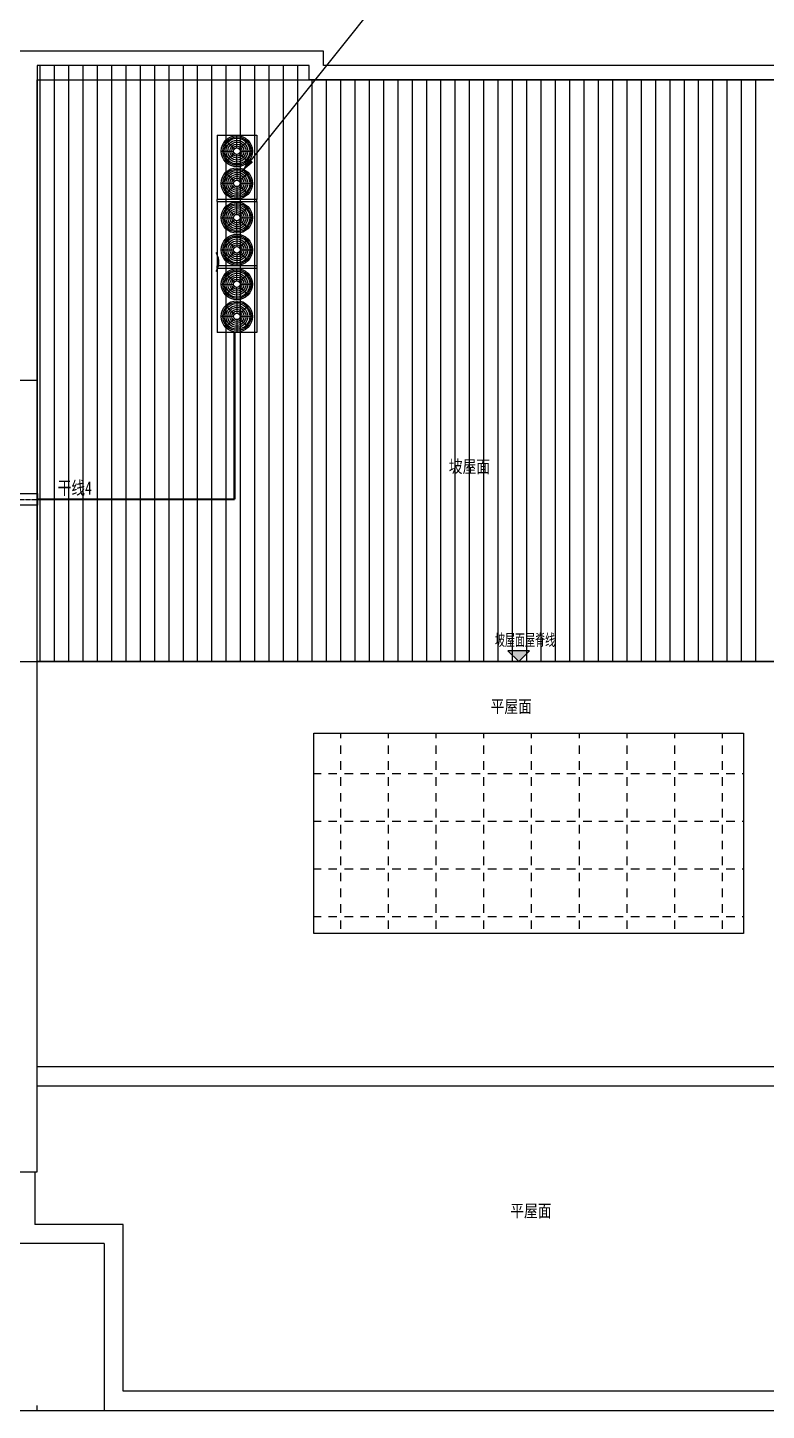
# Model space of a CAD drawing. Extents: x 815029915 to 815825525, y 579155098 to 579748855.
# Drawn here: x 815184278 to 815199760, y 579364210 to 579393201 of the extents above; entities that cross this region are included whole.
import ezdxf

# ---------------------------------------------------------------- set-up
doc = ezdxf.new("R2010")
doc.units = 0
doc.header["$LTSCALE"] = 100
doc.header["$MEASUREMENT"] = 0
doc.linetypes.add('DOTE', pattern=[2.42, 2, -0.2, 0.02, -0.2])
for name, color, linetype in [('ABDE_SYS', 3, 'Continuous'), ('DIM_ELEV', 3, 'Continuous'), ('H-空调-VRV-标注', 3, 'Continuous'), ('H-空调-VRV-设备', 7, 'Continuous'), ('PUB_TEXT', 7, 'Continuous'), ('电-强电平面-线缆', 3, 'Continuous'), ('电-桥架', 4, 'Continuous')]:
    doc.layers.add(name, color=color, linetype=linetype)
doc.styles.add('-宋体', font='', dxfattribs={"width": 0.8})
doc.styles.add('_TCH_DIM', font='SIMPLEX', dxfattribs={"bigfont": 'GBCBIG'})
doc.styles.add('宋体-TK', font='', dxfattribs={"width": 0.8})
doc.styles.get('-宋体').set_extended_font_data('SimSun')
doc.styles.get('宋体-TK').set_extended_font_data('SimSun')

# ---------------------------------------------------------------- blocks, each defined once
blk = doc.blocks.new('$VRV_美的$00000028')
for p, q in [((-1900, 382), (-660, 382)), ((-1900, -382), (-1900, 382)), ((-1588, 63), (-1590, 301)), ((-971, 63), (-970, 301)), ((-620, 382), (-660, 382)), ((-660, 382), (-660, -382)), ((-620, -382), (-620, 382)), ((-620, 382), (620, 382)), ((-308, 63), (-310, 301)), ((309, 63), (310, 301)), ((620, 382), (660, 382)), ((620, 382), (620, -382)), ((660, -382), (660, 382)), ((660, 382), (1900, 382)), ((971, 63), (970, 301)), ((1588, 63), (1590, 301)), ((1900, 382), (1900, -382)), ((-1652, 0), (-1891, 0)), ((-1796, 220), (-1632, 46)), ((-1384, 220), (-1547, 46)), ((-1288, 0), (-1527, 0)), ((-1271, 0), (-1032, 0)), ((-1176, 220), (-1013, 46)), ((-764, 220), (-927, 46)), ((-907, 0), (-669, 0)), ((-372, 0), (-611, 0)), ((-516, 220), (-352, 46)), ((-104, 220), (-267, 46)), ((-8, 0), (-247, 0)), ((9, 0), (248, 0)), ((104, 220), (267, 46)), ((516, 220), (353, 46)), ((373, 0), (611, 0)), ((907, 0), (669, 0)), ((764, 220), (927, 46)), ((1176, 220), (1013, 46)), ((1271, 0), (1032, 0)), ((1288, 0), (1527, 0)), ((1384, 220), (1547, 46)), ((1796, 220), (1632, 46)), ((1652, 0), (1891, 0)), ((-1632, -46), (-1796, -220)), ((-1587, -301), (-1588, -63)), ((-1547, -46), (-1384, -220)), ((-1013, -46), (-1176, -220)), ((-973, -301), (-972, -63)), ((-927, -46), (-764, -220)), ((-352, -46), (-516, -220)), ((-307, -301), (-308, -63)), ((-267, -46), (-104, -220)), ((267, -46), (104, -220)), ((307, -301), (308, -63)), ((353, -46), (516, -220)), ((927, -46), (764, -220)), ((973, -301), (972, -63)), ((1013, -46), (1176, -220)), ((1547, -46), (1384, -220)), ((1587, -301), (1588, -63)), ((1632, -46), (1796, -220)), ((-1900, -382), (-660, -382)), ((-620, -382), (-660, -382)), ((-620, -382), (620, -382)), ((660, -382), (620, -382)), ((660, -382), (1900, -382))]:
    blk.add_line(p, q)
for centre, radius in [((-1590, 0), 301), ((-1590, 0), 273), ((-1590, 0), 273), ((-970, 0), 301), ((-970, 0), 273), ((-970, 0), 273), ((-310, 0), 301), ((-310, 0), 273), ((-310, 0), 273), ((310, 0), 301), ((310, 0), 273), ((310, 0), 273), ((970, 0), 301), ((970, 0), 273), ((970, 0), 273), ((1590, 0), 301), ((1590, 0), 273), ((1590, 0), 273), ((-1590, 0), 247), ((-1590, 0), 210), ((-1590, 0), 173), ((-1590, 0), 136), ((-1590, 0), 99.3), ((-1590, 0), 62.5), ((-970, 0), 247), ((-970, 0), 210), ((-970, 0), 173), ((-970, 0), 136), ((-970, 0), 99.3), ((-970, 0), 62.5), ((-310, 0), 247), ((-310, 0), 210), ((-310, 0), 173), ((-310, 0), 136), ((-310, 0), 99.3), ((-310, 0), 62.5), ((310, 0), 247), ((310, 0), 210), ((310, 0), 173), ((310, 0), 136), ((310, 0), 99.3), ((310, 0), 62.5), ((970, 0), 247), ((970, 0), 210), ((970, 0), 173), ((970, 0), 136), ((970, 0), 99.3), ((970, 0), 62.5), ((1590, 0), 247), ((1590, 0), 210), ((1590, 0), 173), ((1590, 0), 136), ((1590, 0), 99.3), ((1590, 0), 62.5)]:
    blk.add_circle(centre, radius)

msp = doc.modelspace()

# ---------------------------------------------------------------- hatches: boundary and pattern name
at = {"layer": 'DIM_ELEV'}
msp.add_hatch(color=256, dxfattribs=at).paths.add_polyline_path([(815194570, 579379909.7), (815194795, 579380134.7), (815194345, 579380134.7)])

# ---------------------------------------------------------------- linework, layer by layer
for p, q in [((815190478.2, 579392709.7), (815184078.2, 579392709.8)), ((815190478.2, 579392409.7), (815190478.2, 579392709.7)), ((815190178.2, 579392409.5), (815184478, 579392410.1)), ((815184478, 579392410.1), (815184478.2, 579385809.7)), ((815190178.2, 579392109.7), (815190178.2, 579392409.5)), ((815205778.2, 579392409.7), (815190478.2, 579392409.7)), ((815184478.2, 579385809.7), (815184478.2, 579392109.7)), ((815184478.2, 579392109.7), (815205377.7, 579392109.7)), ((815205378.2, 579392109.7), (815190178.2, 579392109.7)), ((815178478.2, 579385809.7), (815184478.2, 579385809.7)), ((815184478.2, 579385409.7), (815184478.2, 579385809.7)), ((815184478.2, 579385809.7), (815184478.2, 579382459.7)), ((815184478.2, 579379909.7), (815184478.2, 579385409.7)), ((815184478.2, 579369209.7), (815184478.2, 579382459.7)), ((815183928.2, 579379909.7), (815205378.2, 579379909.7)), ((815205357.6, 579379909.7), (815184478.2, 579379909.7)), ((815205378.2, 579371409.7), (815184478.2, 579371409.7)), ((815205778.2, 579371009.7), (815184478.2, 579371009.7)), ((815178078.2, 579369209.7), (815184478.2, 579369209.7)), ((815184428.2, 579369209.7), (815184428.2, 579368109.7)), ((815186278.2, 579368109.7), (815184428.2, 579368109.7)), ((815186278.2, 579364609.7), (815186278.2, 579368109.7)), ((815185878.2, 579367709.7), (815184078.2, 579367709.7)), ((815185878.2, 579367709.7), (815185878.2, 579364209.7)), ((815203578.2, 579364609.7), (815186278.2, 579364609.7)), ((815184078.2, 579364209.7), (815205778.2, 579364209.7))]:
    msp.add_line(p, q)
at = {"color": 252, "linetype": 'Continuous'}
for p, q in [((815184541, 579392109.7), (815184541, 579392410.1)), ((815184841, 579392109.7), (815184841, 579392410.1)), ((815185141, 579392109.7), (815185141, 579392410.1)), ((815185441, 579392109.7), (815185441, 579392410.1)), ((815185741, 579392109.7), (815185741, 579392410.1)), ((815186041, 579392109.7), (815186041, 579392410.1)), ((815186341, 579392109.7), (815186341, 579392410.1)), ((815186641, 579392109.7), (815186641, 579392410.1)), ((815186941, 579392109.7), (815186941, 579392410.1)), ((815187241, 579392109.7), (815187241, 579392410.1)), ((815187541, 579392109.7), (815187541, 579392410.1)), ((815187841, 579392109.7), (815187841, 579392410.1)), ((815188141, 579392109.7), (815188141, 579392410.1)), ((815188441, 579392109.7), (815188441, 579392410.1)), ((815188741, 579392109.7), (815188741, 579392410.1)), ((815189041, 579392109.7), (815189041, 579392410.1)), ((815189341, 579392109.7), (815189341, 579392410.1)), ((815189641, 579392109.7), (815189641, 579392410.1)), ((815189941, 579392109.7), (815189941, 579392410.1)), ((815184541, 579379909.7), (815184541, 579392109.7)), ((815184841, 579379909.7), (815184841, 579392109.7)), ((815185141, 579379909.7), (815185141, 579392109.7)), ((815185441, 579379909.7), (815185441, 579392109.7)), ((815185741, 579379909.7), (815185741, 579392109.7)), ((815186041, 579379909.7), (815186041, 579392109.7)), ((815186341, 579379909.7), (815186341, 579392109.7)), ((815186641, 579379909.7), (815186641, 579392109.7)), ((815186941, 579379909.7), (815186941, 579392109.7)), ((815187241, 579379909.7), (815187241, 579392109.7)), ((815187541, 579379909.7), (815187541, 579392109.7)), ((815187841, 579379909.7), (815187841, 579392109.7)), ((815188141, 579379909.7), (815188141, 579392109.7)), ((815188441, 579379909.7), (815188441, 579392109.7)), ((815188741, 579379909.7), (815188741, 579392109.7)), ((815189041, 579379909.7), (815189041, 579392109.7)), ((815189341, 579379909.7), (815189341, 579392109.7)), ((815189641, 579379909.7), (815189641, 579392109.7)), ((815189941, 579379909.7), (815189941, 579392109.7)), ((815190241, 579379909.7), (815190241, 579392109.7)), ((815190541, 579379909.7), (815190541, 579392109.7)), ((815190841, 579379909.7), (815190841, 579392109.7)), ((815191141, 579379909.7), (815191141, 579392109.7)), ((815191441, 579379909.7), (815191441, 579392109.7)), ((815191741, 579379909.7), (815191741, 579392109.7)), ((815192041, 579379909.7), (815192041, 579392109.7)), ((815192341, 579379909.7), (815192341, 579392109.7)), ((815192641, 579379909.7), (815192641, 579392109.7)), ((815192941, 579379909.7), (815192941, 579392109.7)), ((815193241, 579379909.7), (815193241, 579392109.7)), ((815193541, 579379909.7), (815193541, 579392109.7)), ((815193841, 579379909.7), (815193841, 579392109.7)), ((815194141, 579379909.7), (815194141, 579392109.7)), ((815194441, 579379909.7), (815194441, 579392109.7)), ((815194741, 579379909.7), (815194741, 579392109.7)), ((815195041, 579379909.7), (815195041, 579392109.7)), ((815195341, 579379909.7), (815195341, 579392109.7)), ((815195641, 579379909.7), (815195641, 579392109.7)), ((815195941, 579379909.7), (815195941, 579392109.7)), ((815196241, 579379909.7), (815196241, 579392109.7)), ((815196541, 579379909.7), (815196541, 579392109.7)), ((815196841, 579379909.7), (815196841, 579392109.7)), ((815197141, 579379909.7), (815197141, 579392109.7)), ((815197441, 579379909.7), (815197441, 579392109.7)), ((815197741, 579379909.7), (815197741, 579392109.7)), ((815198041, 579379909.7), (815198041, 579392109.7)), ((815198341, 579379909.7), (815198341, 579392109.7)), ((815198641, 579379909.7), (815198641, 579392109.7)), ((815198941, 579379909.7), (815198941, 579392109.7)), ((815199241, 579379909.7), (815199241, 579392109.7)), ((815199541, 579379909.7), (815199541, 579392109.7))]:
    msp.add_line(p, q, dxfattribs=at)
at = {"color": 4}
for p, q in [((815190278.2, 579378409.7), (815199278.2, 579378409.7)), ((815190278.2, 579374209.7), (815190278.2, 579378409.7)), ((815199278.2, 579378409.7), (815199278.2, 579374209.7)), ((815199278.2, 579374209.7), (815190278.2, 579374209.7))]:
    msp.add_line(p, q, dxfattribs=at)
at = {"color": 4, "linetype": 'Continuous'}
for p, q in [((815190841, 579378303.2), (815190841, 579378409.7)), ((815191841, 579378303.2), (815191841, 579378409.7)), ((815192841, 579378303.2), (815192841, 579378409.7)), ((815193841, 579378303.2), (815193841, 579378409.7)), ((815194841, 579378303.2), (815194841, 579378409.7)), ((815195841, 579378303.2), (815195841, 579378409.7)), ((815196841, 579378303.2), (815196841, 579378409.7)), ((815197841, 579378303.2), (815197841, 579378409.7)), ((815198841, 579378303.2), (815198841, 579378409.7)), ((815190841, 579377973.2), (815190841, 579378153.2)), ((815191841, 579377973.2), (815191841, 579378153.2)), ((815192841, 579377973.2), (815192841, 579378153.2)), ((815193841, 579377973.2), (815193841, 579378153.2)), ((815194841, 579377973.2), (815194841, 579378153.2)), ((815195841, 579377973.2), (815195841, 579378153.2)), ((815196841, 579377973.2), (815196841, 579378153.2)), ((815197841, 579377973.2), (815197841, 579378153.2)), ((815198841, 579377973.2), (815198841, 579378153.2)), ((815190841, 579377643.2), (815190841, 579377823.2)), ((815191841, 579377643.2), (815191841, 579377823.2)), ((815192841, 579377643.2), (815192841, 579377823.2)), ((815193841, 579377643.2), (815193841, 579377823.2)), ((815194841, 579377643.2), (815194841, 579377823.2)), ((815195841, 579377643.2), (815195841, 579377823.2)), ((815196841, 579377643.2), (815196841, 579377823.2)), ((815197841, 579377643.2), (815197841, 579377823.2)), ((815198841, 579377643.2), (815198841, 579377823.2)), ((815190278.2, 579377563.2), (815190431, 579377563.2)), ((815190581, 579377563.2), (815190761, 579377563.2)), ((815190841, 579377303.2), (815190841, 579377483.2)), ((815190921, 579377563.2), (815191101, 579377563.2)), ((815191251, 579377563.2), (815191431, 579377563.2)), ((815191581, 579377563.2), (815191761, 579377563.2)), ((815191841, 579377303.2), (815191841, 579377483.2)), ((815191921, 579377563.2), (815192101, 579377563.2)), ((815192251, 579377563.2), (815192431, 579377563.2)), ((815192581, 579377563.2), (815192761, 579377563.2)), ((815192841, 579377303.2), (815192841, 579377483.2)), ((815192921, 579377563.2), (815193101, 579377563.2)), ((815193251, 579377563.2), (815193431, 579377563.2)), ((815193581, 579377563.2), (815193761, 579377563.2)), ((815193841, 579377303.2), (815193841, 579377483.2)), ((815193921, 579377563.2), (815194101, 579377563.2)), ((815194251, 579377563.2), (815194431, 579377563.2)), ((815194581, 579377563.2), (815194761, 579377563.2)), ((815194841, 579377303.2), (815194841, 579377483.2)), ((815194921, 579377563.2), (815195101, 579377563.2)), ((815195251, 579377563.2), (815195431, 579377563.2)), ((815195581, 579377563.2), (815195761, 579377563.2)), ((815195841, 579377303.2), (815195841, 579377483.2)), ((815195921, 579377563.2), (815196101, 579377563.2)), ((815196251, 579377563.2), (815196431, 579377563.2)), ((815196581, 579377563.2), (815196761, 579377563.2)), ((815196841, 579377303.2), (815196841, 579377483.2)), ((815196921, 579377563.2), (815197101, 579377563.2)), ((815197251, 579377563.2), (815197431, 579377563.2)), ((815197581, 579377563.2), (815197761, 579377563.2)), ((815197841, 579377303.2), (815197841, 579377483.2)), ((815197921, 579377563.2), (815198101, 579377563.2)), ((815198251, 579377563.2), (815198431, 579377563.2)), ((815198581, 579377563.2), (815198761, 579377563.2)), ((815198841, 579377303.2), (815198841, 579377483.2)), ((815198921, 579377563.2), (815199101, 579377563.2)), ((815199251, 579377563.2), (815199278.2, 579377563.2)), ((815190841, 579376973.2), (815190841, 579377153.2)), ((815191841, 579376973.2), (815191841, 579377153.2)), ((815192841, 579376973.2), (815192841, 579377153.2)), ((815193841, 579376973.2), (815193841, 579377153.2)), ((815194841, 579376973.2), (815194841, 579377153.2)), ((815195841, 579376973.2), (815195841, 579377153.2)), ((815196841, 579376973.2), (815196841, 579377153.2)), ((815197841, 579376973.2), (815197841, 579377153.2)), ((815198841, 579376973.2), (815198841, 579377153.2)), ((815190278.2, 579376563.2), (815190431, 579376563.2)), ((815190581, 579376563.2), (815190761, 579376563.2)), ((815190841, 579376643.2), (815190841, 579376823.2)), ((815190921, 579376563.2), (815191101, 579376563.2)), ((815191251, 579376563.2), (815191431, 579376563.2)), ((815191581, 579376563.2), (815191761, 579376563.2)), ((815191841, 579376643.2), (815191841, 579376823.2)), ((815191921, 579376563.2), (815192101, 579376563.2)), ((815192251, 579376563.2), (815192431, 579376563.2)), ((815192581, 579376563.2), (815192761, 579376563.2)), ((815192841, 579376643.2), (815192841, 579376823.2)), ((815192921, 579376563.2), (815193101, 579376563.2)), ((815193251, 579376563.2), (815193431, 579376563.2)), ((815193581, 579376563.2), (815193761, 579376563.2)), ((815193841, 579376643.2), (815193841, 579376823.2)), ((815193921, 579376563.2), (815194101, 579376563.2)), ((815194251, 579376563.2), (815194431, 579376563.2)), ((815194581, 579376563.2), (815194761, 579376563.2)), ((815194841, 579376643.2), (815194841, 579376823.2)), ((815194921, 579376563.2), (815195101, 579376563.2)), ((815195251, 579376563.2), (815195431, 579376563.2)), ((815195581, 579376563.2), (815195761, 579376563.2)), ((815195841, 579376643.2), (815195841, 579376823.2)), ((815195921, 579376563.2), (815196101, 579376563.2)), ((815196251, 579376563.2), (815196431, 579376563.2)), ((815196581, 579376563.2), (815196761, 579376563.2)), ((815196841, 579376643.2), (815196841, 579376823.2)), ((815196921, 579376563.2), (815197101, 579376563.2)), ((815197251, 579376563.2), (815197431, 579376563.2)), ((815197581, 579376563.2), (815197761, 579376563.2)), ((815197841, 579376643.2), (815197841, 579376823.2)), ((815197921, 579376563.2), (815198101, 579376563.2)), ((815198251, 579376563.2), (815198431, 579376563.2)), ((815198581, 579376563.2), (815198761, 579376563.2)), ((815198841, 579376643.2), (815198841, 579376823.2)), ((815198921, 579376563.2), (815199101, 579376563.2)), ((815199251, 579376563.2), (815199278.2, 579376563.2)), ((815190841, 579376303.2), (815190841, 579376483.2)), ((815191841, 579376303.2), (815191841, 579376483.2)), ((815192841, 579376303.2), (815192841, 579376483.2)), ((815193841, 579376303.2), (815193841, 579376483.2)), ((815194841, 579376303.2), (815194841, 579376483.2)), ((815195841, 579376303.2), (815195841, 579376483.2)), ((815196841, 579376303.2), (815196841, 579376483.2)), ((815197841, 579376303.2), (815197841, 579376483.2)), ((815198841, 579376303.2), (815198841, 579376483.2)), ((815190841, 579375973.2), (815190841, 579376153.2)), ((815191841, 579375973.2), (815191841, 579376153.2)), ((815192841, 579375973.2), (815192841, 579376153.2)), ((815193841, 579375973.2), (815193841, 579376153.2)), ((815194841, 579375973.2), (815194841, 579376153.2)), ((815195841, 579375973.2), (815195841, 579376153.2)), ((815196841, 579375973.2), (815196841, 579376153.2)), ((815197841, 579375973.2), (815197841, 579376153.2)), ((815198841, 579375973.2), (815198841, 579376153.2)), ((815190841, 579375643.2), (815190841, 579375823.2)), ((815191841, 579375643.2), (815191841, 579375823.2)), ((815192841, 579375643.2), (815192841, 579375823.2)), ((815193841, 579375643.2), (815193841, 579375823.2)), ((815194841, 579375643.2), (815194841, 579375823.2)), ((815195841, 579375643.2), (815195841, 579375823.2)), ((815196841, 579375643.2), (815196841, 579375823.2)), ((815197841, 579375643.2), (815197841, 579375823.2)), ((815198841, 579375643.2), (815198841, 579375823.2)), ((815190278.2, 579375563.2), (815190431, 579375563.2)), ((815190581, 579375563.2), (815190761, 579375563.2)), ((815190841, 579375303.2), (815190841, 579375483.2)), ((815190921, 579375563.2), (815191101, 579375563.2)), ((815191251, 579375563.2), (815191431, 579375563.2)), ((815191581, 579375563.2), (815191761, 579375563.2)), ((815191841, 579375303.2), (815191841, 579375483.2)), ((815191921, 579375563.2), (815192101, 579375563.2)), ((815192251, 579375563.2), (815192431, 579375563.2)), ((815192581, 579375563.2), (815192761, 579375563.2)), ((815192841, 579375303.2), (815192841, 579375483.2)), ((815192921, 579375563.2), (815193101, 579375563.2)), ((815193251, 579375563.2), (815193431, 579375563.2)), ((815193581, 579375563.2), (815193761, 579375563.2)), ((815193841, 579375303.2), (815193841, 579375483.2)), ((815193921, 579375563.2), (815194101, 579375563.2)), ((815194251, 579375563.2), (815194431, 579375563.2)), ((815194581, 579375563.2), (815194761, 579375563.2)), ((815194841, 579375303.2), (815194841, 579375483.2)), ((815194921, 579375563.2), (815195101, 579375563.2)), ((815195251, 579375563.2), (815195431, 579375563.2)), ((815195581, 579375563.2), (815195761, 579375563.2)), ((815195841, 579375303.2), (815195841, 579375483.2)), ((815195921, 579375563.2), (815196101, 579375563.2)), ((815196251, 579375563.2), (815196431, 579375563.2)), ((815196581, 579375563.2), (815196761, 579375563.2)), ((815196841, 579375303.2), (815196841, 579375483.2)), ((815196921, 579375563.2), (815197101, 579375563.2)), ((815197251, 579375563.2), (815197431, 579375563.2)), ((815197581, 579375563.2), (815197761, 579375563.2)), ((815197841, 579375303.2), (815197841, 579375483.2)), ((815197921, 579375563.2), (815198101, 579375563.2)), ((815198251, 579375563.2), (815198431, 579375563.2)), ((815198581, 579375563.2), (815198761, 579375563.2)), ((815198841, 579375303.2), (815198841, 579375483.2)), ((815198921, 579375563.2), (815199101, 579375563.2)), ((815199251, 579375563.2), (815199278.2, 579375563.2)), ((815190841, 579374973.2), (815190841, 579375153.2)), ((815191841, 579374973.2), (815191841, 579375153.2)), ((815192841, 579374973.2), (815192841, 579375153.2)), ((815193841, 579374973.2), (815193841, 579375153.2)), ((815194841, 579374973.2), (815194841, 579375153.2)), ((815195841, 579374973.2), (815195841, 579375153.2)), ((815196841, 579374973.2), (815196841, 579375153.2)), ((815197841, 579374973.2), (815197841, 579375153.2)), ((815198841, 579374973.2), (815198841, 579375153.2)), ((815190841, 579374643.2), (815190841, 579374823.2)), ((815191841, 579374643.2), (815191841, 579374823.2)), ((815192841, 579374643.2), (815192841, 579374823.2)), ((815193841, 579374643.2), (815193841, 579374823.2)), ((815194841, 579374643.2), (815194841, 579374823.2)), ((815195841, 579374643.2), (815195841, 579374823.2)), ((815196841, 579374643.2), (815196841, 579374823.2)), ((815197841, 579374643.2), (815197841, 579374823.2)), ((815198841, 579374643.2), (815198841, 579374823.2)), ((815190278.2, 579374563.2), (815190431, 579374563.2)), ((815190581, 579374563.2), (815190761, 579374563.2)), ((815190921, 579374563.2), (815191101, 579374563.2)), ((815191251, 579374563.2), (815191431, 579374563.2)), ((815191581, 579374563.2), (815191761, 579374563.2)), ((815191921, 579374563.2), (815192101, 579374563.2)), ((815192251, 579374563.2), (815192431, 579374563.2)), ((815192581, 579374563.2), (815192761, 579374563.2)), ((815192921, 579374563.2), (815193101, 579374563.2)), ((815193251, 579374563.2), (815193431, 579374563.2)), ((815193581, 579374563.2), (815193761, 579374563.2)), ((815193921, 579374563.2), (815194101, 579374563.2)), ((815194251, 579374563.2), (815194431, 579374563.2)), ((815194581, 579374563.2), (815194761, 579374563.2)), ((815194921, 579374563.2), (815195101, 579374563.2)), ((815195251, 579374563.2), (815195431, 579374563.2)), ((815195581, 579374563.2), (815195761, 579374563.2)), ((815195921, 579374563.2), (815196101, 579374563.2)), ((815196251, 579374563.2), (815196431, 579374563.2)), ((815196581, 579374563.2), (815196761, 579374563.2)), ((815196921, 579374563.2), (815197101, 579374563.2)), ((815197251, 579374563.2), (815197431, 579374563.2)), ((815197581, 579374563.2), (815197761, 579374563.2)), ((815197921, 579374563.2), (815198101, 579374563.2)), ((815198251, 579374563.2), (815198431, 579374563.2)), ((815198581, 579374563.2), (815198761, 579374563.2)), ((815198921, 579374563.2), (815199101, 579374563.2)), ((815199251, 579374563.2), (815199278.2, 579374563.2)), ((815190841, 579374303.2), (815190841, 579374483.2)), ((815191841, 579374303.2), (815191841, 579374483.2)), ((815192841, 579374303.2), (815192841, 579374483.2)), ((815193841, 579374303.2), (815193841, 579374483.2)), ((815194841, 579374303.2), (815194841, 579374483.2)), ((815195841, 579374303.2), (815195841, 579374483.2)), ((815196841, 579374303.2), (815196841, 579374483.2)), ((815197841, 579374303.2), (815197841, 579374483.2)), ((815198841, 579374303.2), (815198841, 579374483.2))]:
    msp.add_line(p, q, dxfattribs=at)
at = {"color": 6}
for p, q in [((815184078.2, 579364209.7), (815184478.2, 579364209.7)), ((815184478.2, 579364209.7), (815184478.2, 579364309.7))]:
    msp.add_line(p, q, dxfattribs=at)
at = {"layer": 'DIM_ELEV'}
for p, q in [((815194570, 579379909.7), (815194345, 579380134.7)), ((815194795, 579380134.7), (815194345, 579380134.7)), ((815194570, 579379909.7), (815194795, 579380134.7))]:
    msp.add_line(p, q, dxfattribs=at)
at = {"layer": 'H-空调-VRV-标注'}
msp.add_line((815188770.4, 579390182.8), (815191924.2, 579394138.1), dxfattribs=at)
msp.add_lwpolyline([(815188770.4, 579390182.8, 0, 120, 0), (815188957.4, 579390417.4, 0, 0, 0)], format="xyseb", dxfattribs=at)
at = {"layer": '电-强电平面-线缆', "color": 1, "linetype": 'Continuous', "const_width": 45}
for points in [[(815188614.6, 579383311.1), (815188614.6, 579386805.7)], [(815184478.2, 579383311.1), (815188614.6, 579383311.1)]]:
    msp.add_lwpolyline(points, dxfattribs=at)
at = {"layer": '电-桥架', "color": 5, "linetype": 'DOTE', "ltscale": 0.5}
msp.add_line((815179153.8, 579383311.1), (815184486.6, 579383311.1), dxfattribs=at)
at = {"layer": '电-桥架', "ltscale": 0.5}
msp.add_lwpolyline([(815184486.6, 579383186.1), (815179153.8, 579383186.1), (815179153.8, 579383436.1), (815184486.6, 579383436.1)], close=True, dxfattribs=at)

# ---------------------------------------------------------------- block references
at = {"layer": 'H-空调-VRV-设备', "xscale": 1.089703095388504, "yscale": 1.085534920219725, "zscale": 1.031645569620253, "rotation": 270}
msp.add_blockref('$VRV_美的$00000028', (815188663.2, 579388879.7, 2500), dxfattribs=at)

# ---------------------------------------------------------------- texts
at = {"layer": 'ABDE_SYS', "linetype": 'Continuous', "style": '-宋体', "width": 0.75}
msp.add_text('干线4', height=280, dxfattribs=at).set_placement((815184908, 579383409.4))
at = {"layer": 'PUB_TEXT', "color": 254, "style": '_TCH_DIM', "width": 0.7}
msp.add_text(')', height=264.3, dxfattribs=at).set_placement((815188197, 579388174.4))
at = {"layer": 'PUB_TEXT', "style": '宋体-TK', "width": 0.8}
for s, p in [('坡屋面', (815193104.9, 579383867)), ('平屋面', (815193981.1, 579378835.9)), ('平屋面', (815194392.1, 579368261))]:
    msp.add_text(s, height=264.35, dxfattribs=at).set_placement(p)
at = {"layer": 'PUB_TEXT', "style": '_TCH_DIM'}
msp.add_text('坡屋面屋脊线', height=280, dxfattribs=at).set_placement((815194072.6, 579380213.5))

doc.saveas('drawing.dxf')
